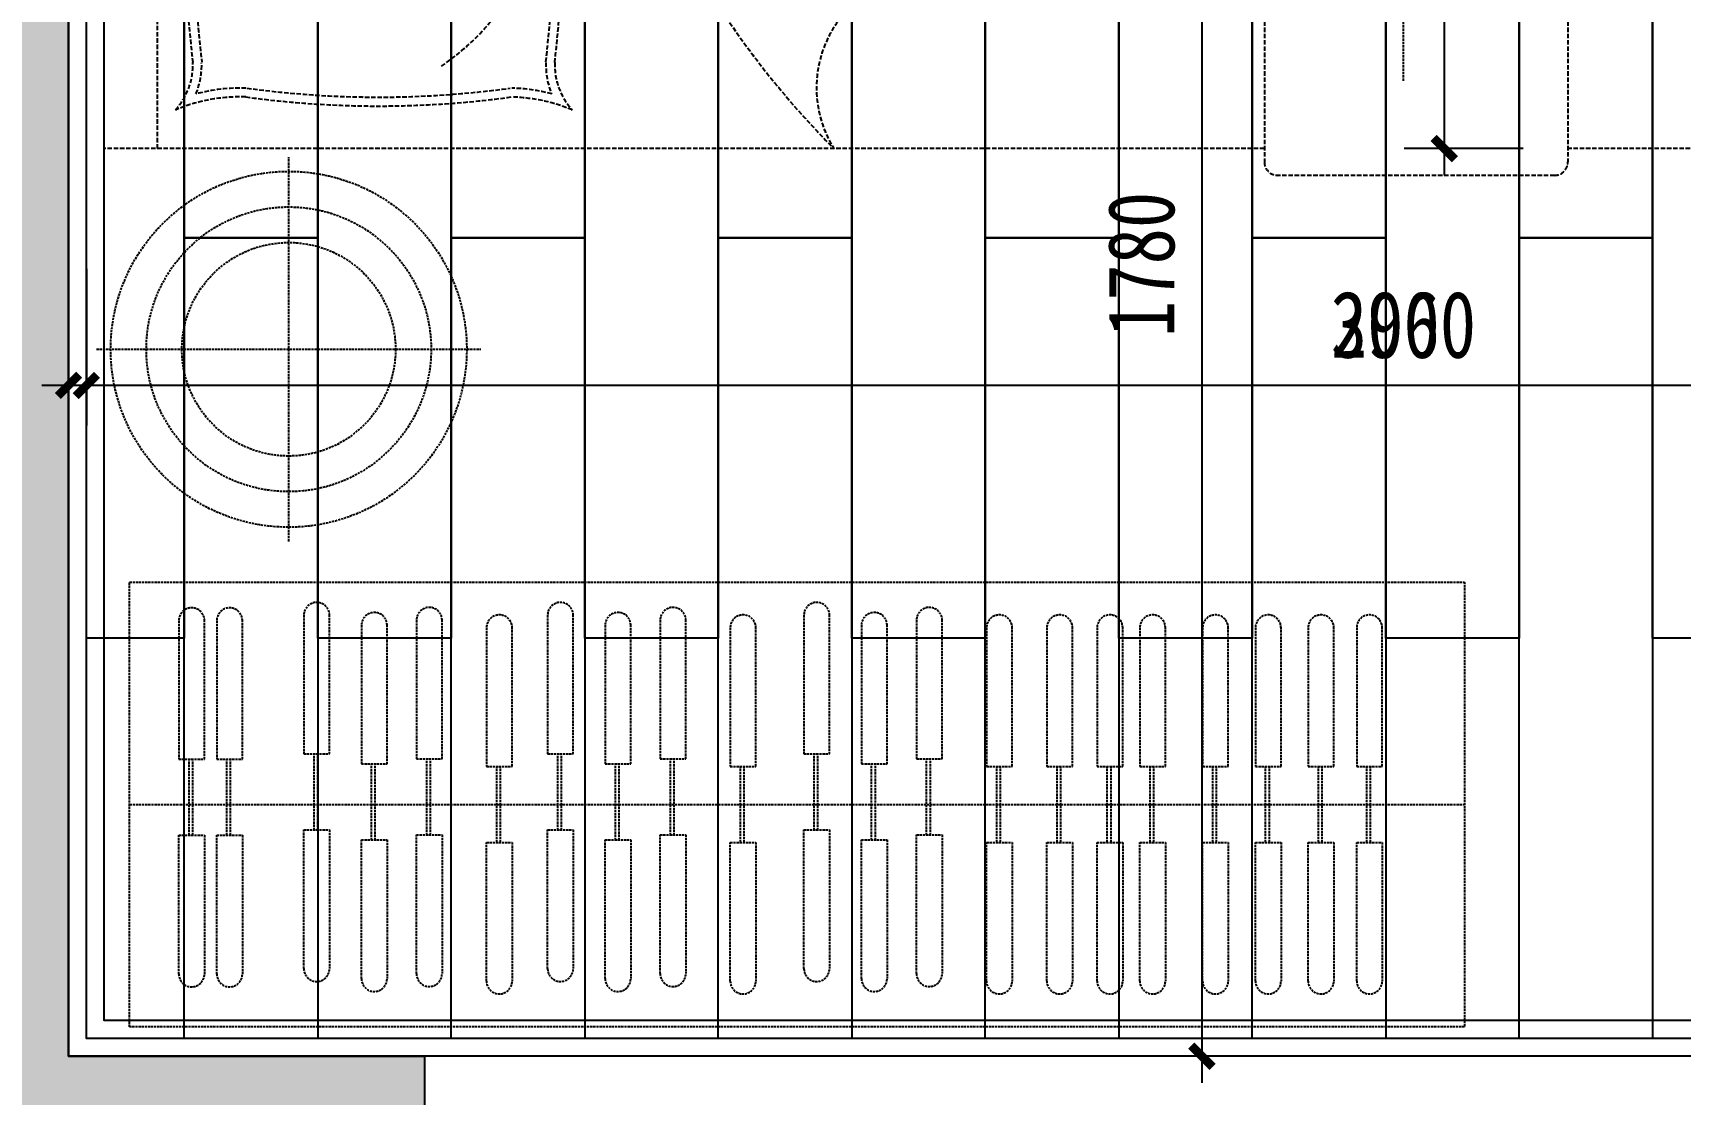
# Model space of a CAD drawing. Extents: x 3479 to 4537415, y 306 to 366510.
# Drawn here: x 4391543 to 4393394, y 277121 to 278313 of the extents above; entities that cross this region are included whole.
import ezdxf

# ---------------------------------------------------------------- set-up
doc = ezdxf.new("R2010")
doc.units = 0
doc.header["$LTSCALE"] = 10
doc.header["$MEASUREMENT"] = 0
doc.header["$PDMODE"] = 35
doc.linetypes.add('1', pattern=[0.375, 0.25, -0.125])
doc.linetypes.add('DASH', pattern=[0.35, 0.25, -0.1])
doc.layers.get('Defpoints').update_dxf_attribs({"color": 49, "linetype": 'DASH'})
for name, color, linetype in [('C-LIGHT-DIM', 3, 'Continuous'), ('C-LINE', 134, 'Continuous'), ('COLU', 1, 'Continuous'), ('COLU_HATCH', 251, 'Continuous'), ('P-FLOOR', 117, 'Continuous'), ('P-FURNITURE', 8, 'Continuous'), ('P-NEWWALL', 3, 'Continuous'), ('P-WALL', 5, 'Continuous'), ('P-WALL FIN', 4, 'Continuous'), ('P-WALL-DIM', 3, 'Continuous')]:
    doc.layers.add(name, color=color, linetype=linetype)
doc.styles.add('-宋体', font='simkai.ttf', dxfattribs={"width": 0.8})
doc.dimstyles.new('DIM-030', dxfattribs={"dimscale": 30, "dimtxt": 2.5, "dimasz": 0.8, "dimexe": 1.5, "dimexo": 2.5, "dimgap": 1, "dimtad": 1, "dimdec": 0, "dimzin": 12, "dimdsep": 46, "dimtxsty": '-宋体', "dimblk": 'ARCHTICK', "dimcen": 0, "dimdle": 1, "dimclrd": 256, "dimclre": 256, "dimclrt": 9, "dimadec": 0, "dimazin": 0, "dimtfac": 1, "dimtdec": 0, "dimtmove": 2, "dimatfit": 3, "dimldrblk": 'DOT', "dimfxl": 1, "dimtolj": 1, "dimtzin": 12, "dimarcsym": 0})

# ---------------------------------------------------------------- blocks, each defined once
blk = doc.blocks.new('RGEHG')
at = {"layer": 'P-FURNITURE', "linetype": 'DASH', "ltscale": 2}
for p, q in [((2716511.6, 279495.5), (2716511.6, 277965.5)), ((2716852.6, 279495.5), (2716852.6, 277965.5)), ((2715207.9, 277980.5), (2715207.9, 279480.5)), ((2715267.9, 277980.5), (2715267.9, 279480.5)), ((2716511.6, 277980.5), (2715207.9, 277980.5)), ((2717157.9, 277980.5), (2716852.6, 277980.5)), ((2716837.6, 277950.5), (2716526.6, 277950.5))]:
    blk.add_line(p, q, dxfattribs=at)
for centre, radius, start, end in [((2716749.2, 278696.8), 1016.5, 177.3193, 224.7995), ((2717870.7, 278355.4), 2578.3, 173.7945, 186.1951), ((2717871.2, 278355.4), 2568.7, 173.7905, 186.1991), ((2713150.6, 278355.4), 2568.7, 353.8009, 6.2095), ((2713151, 278355.4), 2578.3, 353.8049, 6.2055), ((2715437.4, 278294.4), 266.9, 304.0563, 358.9708), ((2716136.8, 278048.7), 128.5, 69.7966, 212.0473), ((2715231.8, 278074.8), 75.8, 317.8595, 1.8012), ((2715231.8, 278074.8), 85.7, 337.5713, 1.8012), ((2715790, 278074.8), 85.7, 178.1988, 202.4287), ((2715790, 278074.8), 75.8, 178.1988, 222.1405), ((2715361.6, 277847.1), 201.5, 88.3923, 104.5516), ((2715516.3, 279121.3), 1082.9, 262.1489, 277.8511), ((2715660.2, 277847.1), 201.5, 75.4484, 88.3923), ((2715361.6, 277847.1), 191.6, 88.3923, 112.6023), ((2715516.3, 279121.3), 1092.9, 262.1489, 277.8511), ((2715660.2, 277847.1), 191.6, 67.3977, 88.3923), ((2716526.6, 277965.5), 15, 180, 270), ((2716837.6, 277965.5), 15, 270, 0)]:
    blk.add_arc(centre, radius, start, end, dxfattribs=at)
blk = doc.blocks.new('_ArchTick')
at = {"color": 0, "linetype": 'ByBlock', "const_width": 0.4}
blk.add_lwpolyline([(-0.5, -0.5), (0.5, 0.5)], dxfattribs=at)
blk = doc.blocks.new('*D119')
at = {"layer": 'Defpoints', "color": 0, "ltscale": 2, "transparency": 16777216}
for p in [(4391603.5, 278123.3), (4394563.5, 278123.3), (4391603.5, 277917.2)]:
    blk.add_point(p, dxfattribs=at)
at = {"layer": 'P-WALL-DIM', "lineweight": -2, "ltscale": 2, "transparency": 16777216}
for p, q in [((4391603.5, 278048.3), (4391603.5, 277872.2)), ((4394563.5, 278048.3), (4394563.5, 277872.2)), ((4394593.5, 277917.2), (4391573.5, 277917.2))]:
    blk.add_line(p, q, dxfattribs=at)
at = {"layer": 'P-WALL-DIM', "lineweight": -2, "ltscale": 2, "transparency": 16777216, "xscale": 24, "yscale": 24, "zscale": 24, "rotation": 180}
blk.add_blockref('_ArchTick', (4391603.5, 277917.2), dxfattribs=at)
at = {"layer": 'P-WALL-DIM', "lineweight": -2, "ltscale": 2, "transparency": 16777216, "xscale": 24, "yscale": 24, "zscale": 24}
blk.add_blockref('_ArchTick', (4394563.5, 277917.2), dxfattribs=at)
at = {"layer": 'P-WALL-DIM', "color": 9, "ltscale": 2, "transparency": 16777216, "insert": (4393083.5, 277985.1), "char_height": 75, "attachment_point": 5, "style": '-宋体'}
blk.add_mtext('\\A1;2960', dxfattribs=at)
blk = doc.blocks.new('_Dot')
at = {"color": 0, "linetype": 'ByBlock', "lineweight": -2}
blk.add_line((-0.5, 0), (-1, 0), dxfattribs=at)
at = {"color": 0, "linetype": 'ByBlock', "const_width": 0.5}
blk.add_lwpolyline([(-0.25, 0, 1), (0.25, 0, 1)], format="xyb", close=True, dxfattribs=at)
blk = doc.blocks.new('*D178')
at = {"layer": 'C-LIGHT-DIM', "lineweight": -2, "transparency": 16777216}
for p, q in [((4392857, 278973.2), (4392857, 277133.2)), ((4393008.5, 278943.2), (4392812, 278943.2)), ((4393008.5, 277163.2), (4392812, 277163.2))]:
    blk.add_line(p, q, dxfattribs=at)
at = {"layer": 'Defpoints', "color": 0, "transparency": 16777216}
for p in [(4393083.5, 278943.2), (4392857, 277163.2), (4393083.5, 277163.2)]:
    blk.add_point(p, dxfattribs=at)
at = {"layer": 'C-LIGHT-DIM', "lineweight": -2, "transparency": 16777216, "xscale": 24, "yscale": 24, "zscale": 24}
for p, rotation in [((4392857, 278943.2), 90), ((4392857, 277163.2), 270)]:
    blk.add_blockref('_ArchTick', p, dxfattribs=dict(at, rotation=rotation))
at = {"layer": 'C-LIGHT-DIM', "color": 9, "transparency": 16777216, "insert": (4392789.1, 278053.2), "char_height": 75, "attachment_point": 5, "rotation": 90, "style": '-宋体'}
blk.add_mtext('\\A1;1780', dxfattribs=at)
blk = doc.blocks.new('*D199')
at = {"layer": 'Defpoints', "color": 0, "transparency": 16777216}
for p in [(4393293, 279683.4), (4393129.3, 278183.4), (4393293, 278183.4)]:
    blk.add_point(p, dxfattribs=at)
at = {"layer": 'P-FURNITURE', "lineweight": -2, "transparency": 16777216}
for p, q in [((4393129.3, 279713.4), (4393129.3, 278153.4)), ((4393218, 279683.4), (4393084.3, 279683.4)), ((4393218, 278183.4), (4393084.3, 278183.4))]:
    blk.add_line(p, q, dxfattribs=at)
at = {"layer": 'P-FURNITURE', "lineweight": -2, "transparency": 16777216, "xscale": 24, "yscale": 24, "zscale": 24}
for p, rotation in [((4393129.3, 279683.4), 90), ((4393129.3, 278183.4), 270)]:
    blk.add_blockref('_ArchTick', p, dxfattribs=dict(at, rotation=rotation))
at = {"layer": 'P-FURNITURE', "color": 9, "transparency": 16777216, "insert": (4393061.4, 278933.4), "char_height": 75, "attachment_point": 5, "rotation": 90, "style": '-宋体'}
blk.add_mtext('\\A1;1500', dxfattribs=at)
blk = doc.blocks.new('*D379')
at = {"layer": 'Defpoints', "color": 0, "transparency": 16777216}
for p in [(4391583.5, 278123.3), (4394583.5, 278123.3), (4391583.5, 277917.2)]:
    blk.add_point(p, dxfattribs=at)
at = {"layer": 'P-NEWWALL', "lineweight": -2, "transparency": 16777216}
for p, q in [((4391583.5, 278048.3), (4391583.5, 277872.2)), ((4394583.5, 278048.3), (4394583.5, 277872.2)), ((4394613.5, 277917.2), (4391553.5, 277917.2))]:
    blk.add_line(p, q, dxfattribs=at)
at = {"layer": 'P-NEWWALL', "lineweight": -2, "transparency": 16777216, "xscale": 24, "yscale": 24, "zscale": 24, "rotation": 180}
blk.add_blockref('_ArchTick', (4391583.5, 277917.2), dxfattribs=at)
at = {"layer": 'P-NEWWALL', "lineweight": -2, "transparency": 16777216, "xscale": 24, "yscale": 24, "zscale": 24}
blk.add_blockref('_ArchTick', (4394583.5, 277917.2), dxfattribs=at)
at = {"layer": 'P-NEWWALL', "color": 9, "transparency": 16777216, "insert": (4393083.5, 277985.1), "char_height": 75, "attachment_point": 5, "style": '-宋体'}
blk.add_mtext('\\A1;3000', dxfattribs=at)

msp = doc.modelspace()

# ---------------------------------------------------------------- hatches: boundary and pattern name
at = {"layer": 'COLU_HATCH'}
msp.add_hatch(color=256, dxfattribs=at).paths.add_polyline_path([(4391583.5, 280163.2), (4391583.5, 277163.2), (4391983.5, 277163.2), (4391983.5, 276963.2), (4391383.5, 276963.2), (4391383.5, 280363.2), (4391983.5, 280363.2), (4391983.5, 280163.2)])

# ---------------------------------------------------------------- linework, layer by layer
at = {"layer": 'C-LINE', "color": 1, "linetype": '1'}
msp.add_line((4393083.5, 278259.5), (4393083.5, 279949.5), dxfattribs=at)
at = {"layer": 'C-LINE'}
msp.add_lwpolyline([(4391623.5, 280123.2), (4394543.5, 280123.2), (4394543.5, 277203.2), (4391623.5, 277203.2)], close=True, dxfattribs=at)
at = {"layer": 'COLU'}
msp.add_lwpolyline([(4391583.5, 280163.2), (4391583.5, 277163.2), (4391983.5, 277163.2), (4391983.5, 276963.2), (4391383.5, 276963.2), (4391383.5, 280363.2), (4391983.5, 280363.2), (4391983.5, 280163.2), (4391583.5, 280163.2)], dxfattribs=at)
at = {"layer": 'P-FLOOR', "linetype": 'ByBlock'}
for points in [[(4391713.5, 278983.2), (4391863.5, 278983.2), (4391863.5, 278083.2), (4391713.5, 278083.2)], [(4392013.5, 278983.2), (4392163.5, 278983.2), (4392163.5, 278083.2), (4392013.5, 278083.2)], [(4392313.5, 278983.2), (4392463.5, 278983.2), (4392463.5, 278083.2), (4392313.5, 278083.2)], [(4392613.5, 278983.2), (4392763.5, 278983.2), (4392763.5, 278083.2), (4392613.5, 278083.2)], [(4392913.5, 278983.2), (4393063.5, 278983.2), (4393063.5, 278083.2), (4392913.5, 278083.2)], [(4393213.5, 278983.2), (4393363.5, 278983.2), (4393363.5, 278083.2), (4393213.5, 278083.2)], [(4391603.5, 278533.2), (4391713.5, 278533.2), (4391713.5, 277633.2), (4391603.5, 277633.2)], [(4391863.5, 278533.2), (4392013.5, 278533.2), (4392013.5, 277633.2), (4391863.5, 277633.2)], [(4392163.5, 278533.2), (4392313.5, 278533.2), (4392313.5, 277633.2), (4392163.5, 277633.2)], [(4392463.5, 278533.2), (4392613.5, 278533.2), (4392613.5, 277633.2), (4392463.5, 277633.2)], [(4392763.5, 278533.2), (4392913.5, 278533.2), (4392913.5, 277633.2), (4392763.5, 277633.2)], [(4393063.5, 278533.2), (4393213.5, 278533.2), (4393213.5, 277633.2), (4393063.5, 277633.2)], [(4393363.5, 278533.2), (4393513.5, 278533.2), (4393513.5, 277633.2), (4393363.5, 277633.2)], [(4391713.5, 278083.2), (4391863.5, 278083.2), (4391863.5, 277183.2), (4391713.5, 277183.2)], [(4392013.5, 278083.2), (4392163.5, 278083.2), (4392163.5, 277183.2), (4392013.5, 277183.2)], [(4392313.5, 278083.2), (4392463.5, 278083.2), (4392463.5, 277183.2), (4392313.5, 277183.2)], [(4392613.5, 278083.2), (4392763.5, 278083.2), (4392763.5, 277183.2), (4392613.5, 277183.2)], [(4392913.5, 278083.2), (4393063.5, 278083.2), (4393063.5, 277183.2), (4392913.5, 277183.2)], [(4393213.5, 278083.2), (4393363.5, 278083.2), (4393363.5, 277183.2), (4393213.5, 277183.2)]]:
    msp.add_lwpolyline(points, close=True, dxfattribs=at)
at = {"layer": 'P-FURNITURE', "linetype": 'DASH'}
for p, q in [((4391830.9, 277741.8), (4391830.9, 278173.8)), ((4391614.9, 277957.8), (4392046.9, 277957.8)), ((4391847.9, 277658.8), (4391847.9, 277503)), ((4391847.9, 277658.8), (4391847.9, 277503)), ((4391876.7, 277503), (4391876.7, 277658.8)), ((4391876.7, 277503), (4391876.7, 277658.8)), ((4392121.7, 277658.8), (4392121.7, 277503)), ((4392121.7, 277658.8), (4392121.7, 277503)), ((4392150.6, 277503), (4392150.6, 277658.8)), ((4392150.6, 277503), (4392150.6, 277658.8)), ((4392409.7, 277658.8), (4392409.7, 277503)), ((4392409.7, 277658.8), (4392409.7, 277503)), ((4392438.6, 277503), (4392438.6, 277658.8)), ((4392438.6, 277503), (4392438.6, 277658.8)), ((4391707.4, 277652.8), (4391707.4, 277497)), ((4391707.4, 277652.8), (4391707.4, 277497)), ((4391736.2, 277497), (4391736.2, 277652.8)), ((4391736.2, 277497), (4391736.2, 277652.8)), ((4391750, 277652.8), (4391750, 277497)), ((4391750, 277652.8), (4391750, 277497)), ((4391778.8, 277497), (4391778.8, 277652.8)), ((4391778.8, 277497), (4391778.8, 277652.8)), ((4391912.5, 277647.6), (4391912.5, 277491.7)), ((4391912.5, 277647.6), (4391912.5, 277491.7)), ((4391941.4, 277491.7), (4391941.4, 277647.6)), ((4391941.4, 277491.7), (4391941.4, 277647.6)), ((4391974.4, 277653.2), (4391974.4, 277497.4)), ((4391974.4, 277653.2), (4391974.4, 277497.4)), ((4392003.2, 277497.4), (4392003.2, 277653.2)), ((4392003.2, 277497.4), (4392003.2, 277653.2)), ((4392053.1, 277644.8), (4392053.1, 277488.9)), ((4392053.1, 277644.8), (4392053.1, 277488.9)), ((4392082, 277488.9), (4392082, 277644.8)), ((4392082, 277488.9), (4392082, 277644.8)), ((4392186.4, 277647.6), (4392186.4, 277491.7)), ((4392186.4, 277647.6), (4392186.4, 277491.7)), ((4392215.3, 277491.7), (4392215.3, 277647.6)), ((4392215.3, 277491.7), (4392215.3, 277647.6)), ((4392248.3, 277653.2), (4392248.3, 277497.4)), ((4392248.3, 277653.2), (4392248.3, 277497.4)), ((4392277.1, 277497.4), (4392277.1, 277653.2)), ((4392277.1, 277497.4), (4392277.1, 277653.2)), ((4392327, 277644.8), (4392327, 277488.9)), ((4392327, 277644.8), (4392327, 277488.9)), ((4392355.8, 277488.9), (4392355.8, 277644.8)), ((4392355.8, 277488.9), (4392355.8, 277644.8)), ((4392474.4, 277647.6), (4392474.4, 277491.7)), ((4392474.4, 277647.6), (4392474.4, 277491.7)), ((4392503.2, 277491.7), (4392503.2, 277647.6)), ((4392503.2, 277491.7), (4392503.2, 277647.6)), ((4392536.3, 277653.2), (4392536.3, 277497.4)), ((4392536.3, 277653.2), (4392536.3, 277497.4)), ((4392565.1, 277497.4), (4392565.1, 277653.2)), ((4392565.1, 277497.4), (4392565.1, 277653.2)), ((4392615, 277644.8), (4392615, 277488.9)), ((4392615, 277644.8), (4392615, 277488.9)), ((4392643.8, 277488.9), (4392643.8, 277644.8)), ((4392643.8, 277488.9), (4392643.8, 277644.8)), ((4392682.7, 277644.8), (4392682.7, 277488.9)), ((4392682.7, 277644.8), (4392682.7, 277488.9)), ((4392711.6, 277488.9), (4392711.6, 277644.8)), ((4392711.6, 277488.9), (4392711.6, 277644.8)), ((4392739.2, 277644.8), (4392739.2, 277488.9)), ((4392739.2, 277644.8), (4392739.2, 277488.9)), ((4392768.1, 277488.9), (4392768.1, 277644.8)), ((4392768.1, 277488.9), (4392768.1, 277644.8)), ((4392787.2, 277644.8), (4392787.2, 277488.9)), ((4392787.2, 277644.8), (4392787.2, 277488.9)), ((4392816.1, 277488.9), (4392816.1, 277644.8)), ((4392816.1, 277488.9), (4392816.1, 277644.8)), ((4392857.8, 277644.8), (4392857.8, 277488.9)), ((4392857.8, 277644.8), (4392857.8, 277488.9)), ((4392886.6, 277488.9), (4392886.6, 277644.8)), ((4392886.6, 277488.9), (4392886.6, 277644.8)), ((4392917.1, 277644.8), (4392917.1, 277488.9)), ((4392917.1, 277644.8), (4392917.1, 277488.9)), ((4392945.9, 277488.9), (4392945.9, 277644.8)), ((4392945.9, 277488.9), (4392945.9, 277644.8)), ((4392976.4, 277644.8), (4392976.4, 277488.9)), ((4392976.4, 277644.8), (4392976.4, 277488.9)), ((4393005.2, 277488.9), (4393005.2, 277644.8)), ((4393005.2, 277488.9), (4393005.2, 277644.8)), ((4393030.9, 277644.8), (4393030.9, 277488.9)), ((4393030.9, 277644.8), (4393030.9, 277488.9)), ((4393059.7, 277488.9), (4393059.7, 277644.8)), ((4393059.7, 277488.9), (4393059.7, 277644.8)), ((4391707.4, 277497), (4391736.2, 277497)), ((4391707.4, 277497), (4391736.2, 277497)), ((4391707.4, 277497), (4391736.2, 277497)), ((4391707.4, 277497), (4391736.2, 277497)), ((4391718.9, 277411.5), (4391718.9, 277497)), ((4391718.9, 277411.5), (4391718.9, 277497)), ((4391723.1, 277411.5), (4391723.1, 277497)), ((4391723.1, 277411.5), (4391723.1, 277497)), ((4391750, 277497), (4391778.8, 277497)), ((4391750, 277497), (4391778.8, 277497)), ((4391761.5, 277411.5), (4391761.5, 277497)), ((4391761.5, 277411.5), (4391761.5, 277497)), ((4391765.6, 277411.5), (4391765.6, 277497)), ((4391765.6, 277411.5), (4391765.6, 277497)), ((4391847.9, 277503), (4391876.7, 277503)), ((4391847.9, 277503), (4391876.7, 277503)), ((4391847.9, 277503), (4391876.7, 277503)), ((4391847.9, 277503), (4391876.7, 277503)), ((4391859.4, 277417.5), (4391859.4, 277503)), ((4391859.4, 277417.5), (4391859.4, 277503)), ((4391863.5, 277417.5), (4391863.5, 277503)), ((4391863.5, 277417.5), (4391863.5, 277503)), ((4391912.5, 277491.7), (4391941.4, 277491.7)), ((4391912.5, 277491.7), (4391941.4, 277491.7)), ((4391912.5, 277491.7), (4391941.4, 277491.7)), ((4391912.5, 277491.7), (4391941.4, 277491.7)), ((4391924, 277406.3), (4391924, 277491.7)), ((4391924, 277406.3), (4391924, 277491.7)), ((4391928.2, 277406.3), (4391928.2, 277491.7)), ((4391928.2, 277406.3), (4391928.2, 277491.7)), ((4391974.4, 277497.4), (4392003.2, 277497.4)), ((4391974.4, 277497.4), (4392003.2, 277497.4)), ((4391974.4, 277497.4), (4392003.2, 277497.4)), ((4391974.4, 277497.4), (4392003.2, 277497.4)), ((4391985.9, 277411.9), (4391985.9, 277497.4)), ((4391985.9, 277411.9), (4391985.9, 277497.4)), ((4391990.1, 277411.9), (4391990.1, 277497.4)), ((4391990.1, 277411.9), (4391990.1, 277497.4)), ((4392121.7, 277503), (4392150.6, 277503)), ((4392121.7, 277503), (4392150.6, 277503)), ((4392121.7, 277503), (4392150.6, 277503)), ((4392121.7, 277503), (4392150.6, 277503)), ((4392133.2, 277417.5), (4392133.2, 277503)), ((4392133.2, 277417.5), (4392133.2, 277503)), ((4392137.4, 277417.5), (4392137.4, 277503)), ((4392137.4, 277417.5), (4392137.4, 277503)), ((4392186.4, 277491.7), (4392215.3, 277491.7)), ((4392186.4, 277491.7), (4392215.3, 277491.7)), ((4392186.4, 277491.7), (4392215.3, 277491.7)), ((4392186.4, 277491.7), (4392215.3, 277491.7)), ((4392197.9, 277406.3), (4392197.9, 277491.7)), ((4392197.9, 277406.3), (4392197.9, 277491.7)), ((4392202.1, 277406.3), (4392202.1, 277491.7)), ((4392202.1, 277406.3), (4392202.1, 277491.7)), ((4392248.3, 277497.4), (4392277.1, 277497.4)), ((4392248.3, 277497.4), (4392277.1, 277497.4)), ((4392248.3, 277497.4), (4392277.1, 277497.4)), ((4392248.3, 277497.4), (4392277.1, 277497.4)), ((4392259.8, 277411.9), (4392259.8, 277497.4)), ((4392259.8, 277411.9), (4392259.8, 277497.4)), ((4392263.9, 277411.9), (4392263.9, 277497.4)), ((4392263.9, 277411.9), (4392263.9, 277497.4)), ((4392409.7, 277503), (4392438.6, 277503)), ((4392409.7, 277503), (4392438.6, 277503)), ((4392409.7, 277503), (4392438.6, 277503)), ((4392409.7, 277503), (4392438.6, 277503)), ((4392421.2, 277417.5), (4392421.2, 277503)), ((4392421.2, 277417.5), (4392421.2, 277503)), ((4392425.4, 277417.5), (4392425.4, 277503)), ((4392425.4, 277417.5), (4392425.4, 277503)), ((4392474.4, 277491.7), (4392503.2, 277491.7)), ((4392474.4, 277491.7), (4392503.2, 277491.7)), ((4392474.4, 277491.7), (4392503.2, 277491.7)), ((4392474.4, 277491.7), (4392503.2, 277491.7)), ((4392485.9, 277406.3), (4392485.9, 277491.7)), ((4392485.9, 277406.3), (4392485.9, 277491.7)), ((4392490.1, 277406.3), (4392490.1, 277491.7)), ((4392490.1, 277406.3), (4392490.1, 277491.7)), ((4392536.3, 277497.4), (4392565.1, 277497.4)), ((4392536.3, 277497.4), (4392565.1, 277497.4)), ((4392536.3, 277497.4), (4392565.1, 277497.4)), ((4392536.3, 277497.4), (4392565.1, 277497.4)), ((4392547.7, 277411.9), (4392547.7, 277497.4)), ((4392547.7, 277411.9), (4392547.7, 277497.4)), ((4392551.9, 277411.9), (4392551.9, 277497.4)), ((4392551.9, 277411.9), (4392551.9, 277497.4)), ((4392053.1, 277488.9), (4392082, 277488.9)), ((4392053.1, 277488.9), (4392082, 277488.9)), ((4392053.1, 277488.9), (4392082, 277488.9)), ((4392053.1, 277488.9), (4392082, 277488.9)), ((4392064.6, 277403.5), (4392064.6, 277488.9)), ((4392064.6, 277403.5), (4392064.6, 277488.9)), ((4392068.8, 277403.5), (4392068.8, 277488.9)), ((4392068.8, 277403.5), (4392068.8, 277488.9)), ((4392327, 277488.9), (4392355.8, 277488.9)), ((4392327, 277488.9), (4392355.8, 277488.9)), ((4392327, 277488.9), (4392355.8, 277488.9)), ((4392327, 277488.9), (4392355.8, 277488.9)), ((4392338.5, 277403.5), (4392338.5, 277488.9)), ((4392338.5, 277403.5), (4392338.5, 277488.9)), ((4392342.7, 277403.5), (4392342.7, 277488.9)), ((4392342.7, 277403.5), (4392342.7, 277488.9)), ((4392615, 277488.9), (4392643.8, 277488.9)), ((4392615, 277488.9), (4392643.8, 277488.9)), ((4392615, 277488.9), (4392643.8, 277488.9)), ((4392615, 277488.9), (4392643.8, 277488.9)), ((4392626.5, 277403.5), (4392626.5, 277488.9)), ((4392626.5, 277403.5), (4392626.5, 277488.9)), ((4392630.6, 277403.5), (4392630.6, 277488.9)), ((4392630.6, 277403.5), (4392630.6, 277488.9)), ((4392682.7, 277488.9), (4392711.6, 277488.9)), ((4392682.7, 277488.9), (4392711.6, 277488.9)), ((4392682.7, 277488.9), (4392711.6, 277488.9)), ((4392682.7, 277488.9), (4392711.6, 277488.9)), ((4392694.2, 277403.5), (4392694.2, 277488.9)), ((4392694.2, 277403.5), (4392694.2, 277488.9)), ((4392698.4, 277403.5), (4392698.4, 277488.9)), ((4392698.4, 277403.5), (4392698.4, 277488.9)), ((4392739.2, 277488.9), (4392768.1, 277488.9)), ((4392739.2, 277488.9), (4392768.1, 277488.9)), ((4392739.2, 277488.9), (4392768.1, 277488.9)), ((4392739.2, 277488.9), (4392768.1, 277488.9)), ((4392750.7, 277403.5), (4392750.7, 277488.9)), ((4392750.7, 277403.5), (4392750.7, 277488.9)), ((4392754.9, 277403.5), (4392754.9, 277488.9)), ((4392754.9, 277403.5), (4392754.9, 277488.9)), ((4392787.2, 277488.9), (4392816.1, 277488.9)), ((4392787.2, 277488.9), (4392816.1, 277488.9)), ((4392787.2, 277488.9), (4392816.1, 277488.9)), ((4392787.2, 277488.9), (4392816.1, 277488.9)), ((4392798.7, 277403.5), (4392798.7, 277488.9)), ((4392798.7, 277403.5), (4392798.7, 277488.9)), ((4392802.9, 277403.5), (4392802.9, 277488.9)), ((4392802.9, 277403.5), (4392802.9, 277488.9)), ((4392857.8, 277488.9), (4392886.6, 277488.9)), ((4392857.8, 277488.9), (4392886.6, 277488.9)), ((4392857.8, 277488.9), (4392886.6, 277488.9)), ((4392857.8, 277488.9), (4392886.6, 277488.9)), ((4392869.3, 277403.5), (4392869.3, 277488.9)), ((4392869.3, 277403.5), (4392869.3, 277488.9)), ((4392873.5, 277403.5), (4392873.5, 277488.9)), ((4392873.5, 277403.5), (4392873.5, 277488.9)), ((4392917.1, 277488.9), (4392945.9, 277488.9)), ((4392917.1, 277488.9), (4392945.9, 277488.9)), ((4392917.1, 277488.9), (4392945.9, 277488.9)), ((4392917.1, 277488.9), (4392945.9, 277488.9)), ((4392928.6, 277403.5), (4392928.6, 277488.9)), ((4392928.6, 277403.5), (4392928.6, 277488.9)), ((4392932.8, 277403.5), (4392932.8, 277488.9)), ((4392932.8, 277403.5), (4392932.8, 277488.9)), ((4392976.4, 277488.9), (4393005.2, 277488.9)), ((4392976.4, 277488.9), (4393005.2, 277488.9)), ((4392976.4, 277488.9), (4393005.2, 277488.9)), ((4392976.4, 277488.9), (4393005.2, 277488.9)), ((4392987.9, 277403.5), (4392987.9, 277488.9)), ((4392987.9, 277403.5), (4392987.9, 277488.9)), ((4392992, 277403.5), (4392992, 277488.9)), ((4392992, 277403.5), (4392992, 277488.9)), ((4393030.9, 277488.9), (4393059.7, 277488.9)), ((4393030.9, 277488.9), (4393059.7, 277488.9)), ((4393030.9, 277488.9), (4393059.7, 277488.9)), ((4393030.9, 277488.9), (4393059.7, 277488.9)), ((4393042.4, 277403.5), (4393042.4, 277488.9)), ((4393042.4, 277403.5), (4393042.4, 277488.9)), ((4393046.5, 277403.5), (4393046.5, 277488.9)), ((4393046.5, 277403.5), (4393046.5, 277488.9)), ((4391847.9, 277417.5), (4391876.7, 277417.5)), ((4391847.9, 277261.7), (4391847.9, 277417.5)), ((4391847.9, 277417.5), (4391876.7, 277417.5)), ((4391847.9, 277261.7), (4391847.9, 277417.5)), ((4391876.7, 277417.5), (4391876.7, 277261.7)), ((4391876.7, 277417.5), (4391876.7, 277261.7)), ((4392121.7, 277417.5), (4392150.6, 277417.5)), ((4392121.7, 277261.7), (4392121.7, 277417.5)), ((4392121.7, 277417.5), (4392150.6, 277417.5)), ((4392121.7, 277261.7), (4392121.7, 277417.5)), ((4392150.6, 277417.5), (4392150.6, 277261.7)), ((4392150.6, 277417.5), (4392150.6, 277261.7)), ((4392409.7, 277417.5), (4392438.6, 277417.5)), ((4392409.7, 277261.7), (4392409.7, 277417.5)), ((4392409.7, 277417.5), (4392438.6, 277417.5)), ((4392409.7, 277261.7), (4392409.7, 277417.5)), ((4392438.6, 277417.5), (4392438.6, 277261.7)), ((4392438.6, 277417.5), (4392438.6, 277261.7)), ((4391707.4, 277411.5), (4391736.2, 277411.5)), ((4391707.4, 277255.6), (4391707.4, 277411.5)), ((4391707.4, 277411.5), (4391736.2, 277411.5)), ((4391707.4, 277255.6), (4391707.4, 277411.5)), ((4391736.2, 277411.5), (4391736.2, 277255.6)), ((4391736.2, 277411.5), (4391736.2, 277255.6)), ((4391750, 277411.5), (4391778.8, 277411.5)), ((4391750, 277255.6), (4391750, 277411.5)), ((4391750, 277411.5), (4391778.8, 277411.5)), ((4391750, 277255.6), (4391750, 277411.5)), ((4391778.8, 277411.5), (4391778.8, 277255.6)), ((4391778.8, 277411.5), (4391778.8, 277255.6)), ((4391912.5, 277406.3), (4391941.4, 277406.3)), ((4391912.5, 277250.4), (4391912.5, 277406.3)), ((4391912.5, 277406.3), (4391941.4, 277406.3)), ((4391912.5, 277250.4), (4391912.5, 277406.3)), ((4391941.4, 277406.3), (4391941.4, 277250.4)), ((4391941.4, 277406.3), (4391941.4, 277250.4)), ((4391974.4, 277411.9), (4392003.2, 277411.9)), ((4391974.4, 277256.1), (4391974.4, 277411.9)), ((4391974.4, 277411.9), (4392003.2, 277411.9)), ((4391974.4, 277256.1), (4391974.4, 277411.9)), ((4392003.2, 277411.9), (4392003.2, 277256.1)), ((4392003.2, 277411.9), (4392003.2, 277256.1)), ((4392053.1, 277403.5), (4392082, 277403.5)), ((4392053.1, 277247.6), (4392053.1, 277403.5)), ((4392053.1, 277403.5), (4392082, 277403.5)), ((4392053.1, 277247.6), (4392053.1, 277403.5)), ((4392082, 277403.5), (4392082, 277247.6)), ((4392082, 277403.5), (4392082, 277247.6)), ((4392186.4, 277406.3), (4392215.3, 277406.3)), ((4392186.4, 277250.4), (4392186.4, 277406.3)), ((4392186.4, 277406.3), (4392215.3, 277406.3)), ((4392186.4, 277250.4), (4392186.4, 277406.3)), ((4392215.3, 277406.3), (4392215.3, 277250.4)), ((4392215.3, 277406.3), (4392215.3, 277250.4)), ((4392248.3, 277411.9), (4392277.1, 277411.9)), ((4392248.3, 277256.1), (4392248.3, 277411.9)), ((4392248.3, 277411.9), (4392277.1, 277411.9)), ((4392248.3, 277256.1), (4392248.3, 277411.9)), ((4392277.1, 277411.9), (4392277.1, 277256.1)), ((4392277.1, 277411.9), (4392277.1, 277256.1)), ((4392327, 277403.5), (4392355.8, 277403.5)), ((4392327, 277247.6), (4392327, 277403.5)), ((4392327, 277403.5), (4392355.8, 277403.5)), ((4392327, 277247.6), (4392327, 277403.5)), ((4392355.8, 277403.5), (4392355.8, 277247.6)), ((4392355.8, 277403.5), (4392355.8, 277247.6)), ((4392474.4, 277406.3), (4392503.2, 277406.3)), ((4392474.4, 277250.4), (4392474.4, 277406.3)), ((4392474.4, 277406.3), (4392503.2, 277406.3)), ((4392474.4, 277250.4), (4392474.4, 277406.3)), ((4392503.2, 277406.3), (4392503.2, 277250.4)), ((4392503.2, 277406.3), (4392503.2, 277250.4)), ((4392536.3, 277411.9), (4392565.1, 277411.9)), ((4392536.3, 277256.1), (4392536.3, 277411.9)), ((4392536.3, 277411.9), (4392565.1, 277411.9)), ((4392536.3, 277256.1), (4392536.3, 277411.9)), ((4392565.1, 277411.9), (4392565.1, 277256.1)), ((4392565.1, 277411.9), (4392565.1, 277256.1)), ((4392615, 277403.5), (4392643.8, 277403.5)), ((4392615, 277247.6), (4392615, 277403.5)), ((4392615, 277403.5), (4392643.8, 277403.5)), ((4392615, 277247.6), (4392615, 277403.5)), ((4392643.8, 277403.5), (4392643.8, 277247.6)), ((4392643.8, 277403.5), (4392643.8, 277247.6)), ((4392682.7, 277403.5), (4392711.6, 277403.5)), ((4392682.7, 277247.6), (4392682.7, 277403.5)), ((4392682.7, 277403.5), (4392711.6, 277403.5)), ((4392682.7, 277247.6), (4392682.7, 277403.5)), ((4392711.6, 277403.5), (4392711.6, 277247.6)), ((4392711.6, 277403.5), (4392711.6, 277247.6)), ((4392739.2, 277403.5), (4392768.1, 277403.5)), ((4392739.2, 277247.6), (4392739.2, 277403.5)), ((4392739.2, 277403.5), (4392768.1, 277403.5)), ((4392739.2, 277247.6), (4392739.2, 277403.5)), ((4392768.1, 277403.5), (4392768.1, 277247.6)), ((4392768.1, 277403.5), (4392768.1, 277247.6)), ((4392787.2, 277403.5), (4392816.1, 277403.5)), ((4392787.2, 277247.6), (4392787.2, 277403.5)), ((4392787.2, 277403.5), (4392816.1, 277403.5)), ((4392787.2, 277247.6), (4392787.2, 277403.5)), ((4392816.1, 277403.5), (4392816.1, 277247.6)), ((4392816.1, 277403.5), (4392816.1, 277247.6)), ((4392857.8, 277403.5), (4392886.6, 277403.5)), ((4392857.8, 277247.6), (4392857.8, 277403.5)), ((4392857.8, 277403.5), (4392886.6, 277403.5)), ((4392857.8, 277247.6), (4392857.8, 277403.5)), ((4392886.6, 277403.5), (4392886.6, 277247.6)), ((4392886.6, 277403.5), (4392886.6, 277247.6)), ((4392917.1, 277403.5), (4392945.9, 277403.5)), ((4392917.1, 277247.6), (4392917.1, 277403.5)), ((4392917.1, 277403.5), (4392945.9, 277403.5)), ((4392917.1, 277247.6), (4392917.1, 277403.5)), ((4392945.9, 277403.5), (4392945.9, 277247.6)), ((4392945.9, 277403.5), (4392945.9, 277247.6)), ((4392976.4, 277403.5), (4393005.2, 277403.5)), ((4392976.4, 277247.6), (4392976.4, 277403.5)), ((4392976.4, 277403.5), (4393005.2, 277403.5)), ((4392976.4, 277247.6), (4392976.4, 277403.5)), ((4393005.2, 277403.5), (4393005.2, 277247.6)), ((4393005.2, 277403.5), (4393005.2, 277247.6)), ((4393030.9, 277403.5), (4393059.7, 277403.5)), ((4393030.9, 277247.6), (4393030.9, 277403.5)), ((4393030.9, 277403.5), (4393059.7, 277403.5)), ((4393030.9, 277247.6), (4393030.9, 277403.5)), ((4393059.7, 277403.5), (4393059.7, 277247.6)), ((4393059.7, 277403.5), (4393059.7, 277247.6))]:
    msp.add_line(p, q, dxfattribs=at)
msp.add_lwpolyline([(4393152.1, 277196.2), (4391652.1, 277196.2), (4391652.1, 277696.2), (4393152.1, 277696.2)], close=True, dxfattribs=at)
msp.add_lwpolyline([(4391652.1, 277446.2), (4393152.1, 277446.2)], dxfattribs=at)
for radius in [200, 160, 120]:
    msp.add_circle((4391830.9, 277957.8), radius, dxfattribs=at)
for centre, start, end in [((4391721.8, 277652.8), 359.794, 180.206), ((4391721.8, 277652.8), 359.794, 180.206), ((4391764.4, 277652.8), 359.794, 180.206), ((4391764.4, 277652.8), 359.794, 180.206), ((4391862.3, 277658.9), 359.794, 180.206), ((4391862.3, 277658.9), 359.794, 180.206), ((4391927, 277647.6), 359.794, 180.206), ((4391927, 277647.6), 359.794, 180.206), ((4391988.8, 277653.3), 359.794, 180.206), ((4391988.8, 277653.3), 359.794, 180.206), ((4392067.5, 277644.8), 359.794, 180.206), ((4392067.5, 277644.8), 359.794, 180.206), ((4392136.2, 277658.9), 359.794, 180.206), ((4392136.2, 277658.9), 359.794, 180.206), ((4392200.8, 277647.6), 359.794, 180.206), ((4392200.8, 277647.6), 359.794, 180.206), ((4392262.7, 277653.3), 359.794, 180.206), ((4392262.7, 277653.3), 359.794, 180.206), ((4392341.4, 277644.8), 359.794, 180.206), ((4392341.4, 277644.8), 359.794, 180.206), ((4392424.2, 277658.9), 359.794, 180.206), ((4392424.2, 277658.9), 359.794, 180.206), ((4392488.8, 277647.6), 359.794, 180.206), ((4392488.8, 277647.6), 359.794, 180.206), ((4392550.7, 277653.3), 359.794, 180.206), ((4392550.7, 277653.3), 359.794, 180.206), ((4392629.4, 277644.8), 359.794, 180.206), ((4392629.4, 277644.8), 359.794, 180.206), ((4392697.2, 277644.8), 359.794, 180.206), ((4392697.2, 277644.8), 359.794, 180.206), ((4392753.6, 277644.8), 359.794, 180.206), ((4392753.6, 277644.8), 359.794, 180.206), ((4392801.6, 277644.8), 359.794, 180.206), ((4392801.6, 277644.8), 359.794, 180.206), ((4392872.2, 277644.8), 359.794, 180.206), ((4392872.2, 277644.8), 359.794, 180.206), ((4392931.5, 277644.8), 359.794, 180.206), ((4392931.5, 277644.8), 359.794, 180.206), ((4392990.8, 277644.8), 359.794, 180.206), ((4392990.8, 277644.8), 359.794, 180.206), ((4393045.3, 277644.8), 359.794, 180.206), ((4393045.3, 277644.8), 359.794, 180.206), ((4391721.8, 277255.6), 179.794, 0.206), ((4391721.8, 277255.6), 179.794, 0.206), ((4391764.4, 277255.6), 179.794, 0.206), ((4391764.4, 277255.6), 179.794, 0.206), ((4391862.3, 277261.6), 179.794, 0.206), ((4391862.3, 277261.6), 179.794, 0.206), ((4391927, 277250.4), 179.794, 0.206), ((4391927, 277250.4), 179.794, 0.206), ((4391988.8, 277256), 179.794, 0.206), ((4391988.8, 277256), 179.794, 0.206), ((4392136.2, 277261.6), 179.794, 0.206), ((4392136.2, 277261.6), 179.794, 0.206), ((4392200.8, 277250.4), 179.794, 0.206), ((4392200.8, 277250.4), 179.794, 0.206), ((4392262.7, 277256), 179.794, 0.206), ((4392262.7, 277256), 179.794, 0.206), ((4392424.2, 277261.6), 179.794, 0.206), ((4392424.2, 277261.6), 179.794, 0.206), ((4392488.8, 277250.4), 179.794, 0.206), ((4392488.8, 277250.4), 179.794, 0.206), ((4392550.7, 277256), 179.794, 0.206), ((4392550.7, 277256), 179.794, 0.206), ((4392067.5, 277247.6), 179.794, 0.206), ((4392067.5, 277247.6), 179.794, 0.206), ((4392341.4, 277247.6), 179.794, 0.206), ((4392341.4, 277247.6), 179.794, 0.206), ((4392629.4, 277247.6), 179.794, 0.206), ((4392629.4, 277247.6), 179.794, 0.206), ((4392697.2, 277247.6), 179.794, 0.206), ((4392697.2, 277247.6), 179.794, 0.206), ((4392753.6, 277247.6), 179.794, 0.206), ((4392753.6, 277247.6), 179.794, 0.206), ((4392801.6, 277247.6), 179.794, 0.206), ((4392801.6, 277247.6), 179.794, 0.206), ((4392872.2, 277247.6), 179.794, 0.206), ((4392872.2, 277247.6), 179.794, 0.206), ((4392931.5, 277247.6), 179.794, 0.206), ((4392931.5, 277247.6), 179.794, 0.206), ((4392990.8, 277247.6), 179.794, 0.206), ((4392990.8, 277247.6), 179.794, 0.206), ((4393045.3, 277247.6), 179.794, 0.206), ((4393045.3, 277247.6), 179.794, 0.206)]:
    msp.add_arc(centre, 14.4, start, end, dxfattribs=at)
at = {"layer": 'P-WALL'}
for p, q in [((4391583.5, 277163.2), (4391583.5, 280163.2)), ((4391583.5, 278680.2), (4391583.5, 277443.5)), ((4394583.5, 277163.2), (4391583.5, 277163.2))]:
    msp.add_line(p, q, dxfattribs=at)
at = {"layer": 'P-WALL FIN'}
msp.add_lwpolyline([(4394583.5, 277263.2), (4394563.5, 277263.2), (4394563.5, 277183.2), (4391603.5, 277183.2), (4391603.5, 280143.2), (4392003.5, 280143.2), (4392003.5, 280383.2), (4391603.5, 280383.2)], dxfattribs=at)

# ---------------------------------------------------------------- block references
at = {"layer": 'P-FURNITURE', "linetype": 'DASH', "ltscale": 2}
msp.add_blockref('RGEHG', (1676415.6, 202.8), dxfattribs=at)

# ---------------------------------------------------------------- dimensions: what is measured, and where the dimension line sits
at = {"layer": 'C-LIGHT-DIM'}
dim = msp.add_linear_dim(base=(4392857, 277163.2), p1=(4393083.5, 278943.2), p2=(4393083.5, 277163.2), angle=90, dimstyle='DIM-030', dxfattribs=at)
dim.commit()
dim.dimension.update_dxf_attribs({"geometry": '*D178', "text_midpoint": (4392789.1, 278053.2)})
at = {"layer": 'P-FURNITURE'}
dim = msp.add_linear_dim(base=(4393129.3, 278183.4), p1=(4393293, 279683.4), p2=(4393293, 278183.4), angle=90, dimstyle='DIM-030', dxfattribs=at)
dim.commit()
dim.dimension.update_dxf_attribs({"geometry": '*D199', "text_midpoint": (4393061.4, 278933.4)})
at = {"layer": 'P-NEWWALL'}
dim = msp.add_linear_dim(base=(4391583.5, 277917.2), p1=(4394583.5, 278123.3), p2=(4391583.5, 278123.3), dimstyle='DIM-030', dxfattribs=at)
dim.commit()
dim.dimension.update_dxf_attribs({"geometry": '*D379', "text_midpoint": (4393083.5, 277985.1)})
at = {"layer": 'P-WALL-DIM', "ltscale": 2}
dim = msp.add_linear_dim(base=(4391603.5, 277917.2), p1=(4394563.5, 278123.3), p2=(4391603.5, 278123.3), dimstyle='DIM-030', dxfattribs=at)
dim.commit()
dim.dimension.update_dxf_attribs({"geometry": '*D119', "text_midpoint": (4393083.5, 277985.1)})

doc.saveas('drawing.dxf')
